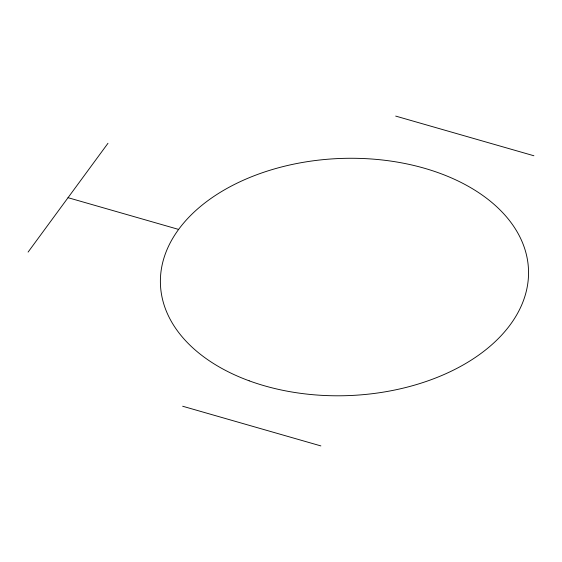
<?xml version="1.0" encoding="UTF-8"?>
<svg xmlns="http://www.w3.org/2000/svg" width="562" height="562" viewBox="0 0 562 562"><rect width="100%" height="100%" fill="white"/><g stroke="black" fill="none" stroke-linecap="round" stroke-linejoin="round"><path stroke-width="0.84" d="M28.1 252.085L107.981 143.282M395.69 116.088L533.9 155.765M68.044 197.683L178.611 229.422M182.664 406.235L320.874 445.912M249.177 380.818A184.174 118.631 -2.3 0 0 528.512 275.141A184.174 118.631 -2.3 0 0 255.703 175.14A184.174 118.631 -2.3 0 0 249.177 380.818"/></g></svg>
